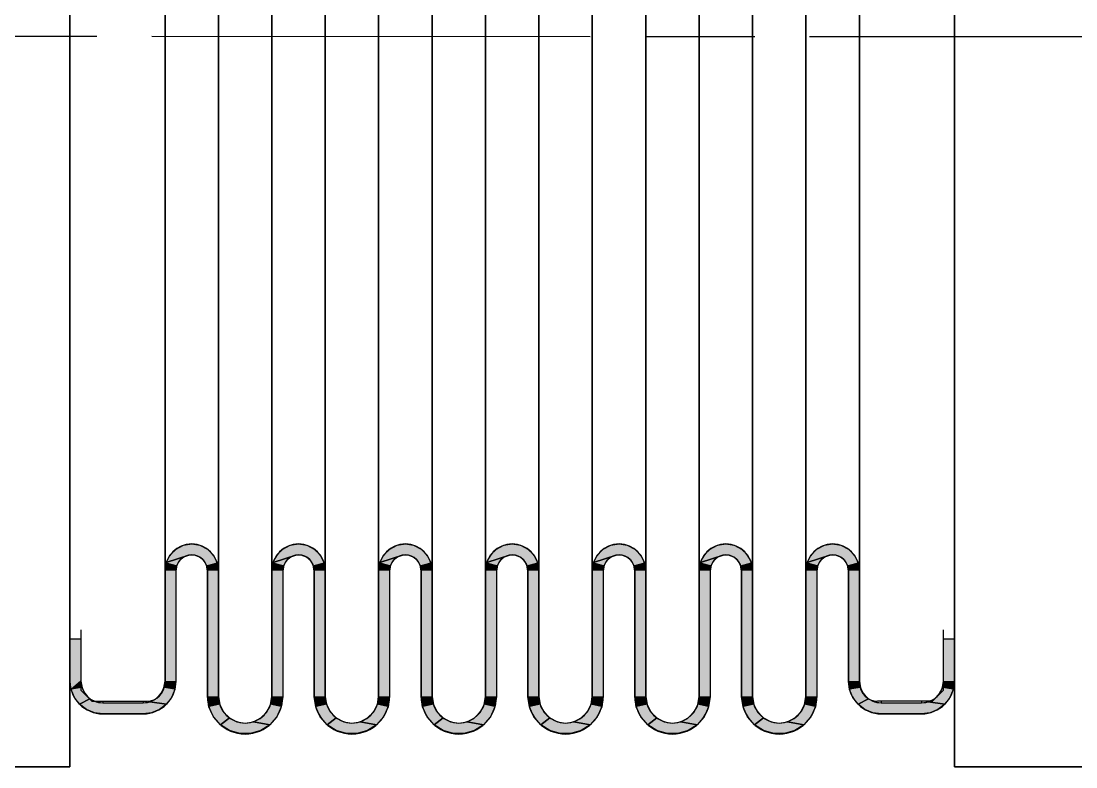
# Model space of a CAD drawing. Header units: millimetres. Extents: x -29 to 3384, y -388 to 1226.
# Drawn here: x 463.57 to 492.43, y 851.85 to 872.26 of the extents above; entities that cross this region are included whole.
import ezdxf

# ---------------------------------------------------------------- set-up
doc = ezdxf.new("R2010")
doc.units = ezdxf.units.MM
doc.linetypes.add('AM_ISO08W050', pattern=[18, 12, -1.5, 3, -1.5])
doc.layers.add('AM_7', color=4, linetype='AM_ISO08W050', lineweight=25)
doc.layers.add('Kontury', color=7, linetype='Continuous', lineweight=35)

# ---------------------------------------------------------------- blocks, each defined once
blk = doc.blocks.new('*U110')
at = {"color": 2, "linetype": 'Continuous', "extrusion": (0, 0, -1)}
for points in [[(-115.293, 180.711), (-115.745, 180.64), (-114.841, 180.64)], [(-114.11, 180.109), (-115.143, 180.098), (-113.903, 179.701)], [(-114.434, 180.432), (-116.475, 180.109), (-114.11, 180.109)], [(-116.475, 180.109), (-115.143, 180.098), (-114.11, 180.109)], [(-114.841, 180.64), (-116.152, 180.432), (-114.434, 180.432)], [(-116.152, 180.432), (-116.475, 180.109), (-114.434, 180.432)], [(-115.745, 180.64), (-116.152, 180.432), (-114.841, 180.64)], [(-116.475, 180.109), (-115.442, 180.098), (-115.143, 180.098)], [(-116.475, 180.109), (-116.683, 179.701), (-115.442, 180.098)], [(-115.442, 180.098), (-116.683, 179.701), (-115.724, 179.996)], [(-115.724, 179.996), (-116.683, 179.701), (-115.953, 179.804)], [(-115.953, 179.804), (-116.683, 179.701), (-116.102, 179.544)], [(-116.683, 179.701), (-116.754, 179.25), (-116.102, 179.544)], [(-116.102, 179.544), (-116.754, 179.25), (-116.154, 179.25)], [(-116.154, 179.25), (-116.754, 172.373), (-116.154, 172.373)], [(-116.754, 179.25), (-116.754, 172.373), (-116.154, 179.25)], [(-116.754, 172.373), (-116.238, 171.792), (-116.154, 172.373)]]:
    blk.add_solid(points, dxfattribs=at)
blk = doc.blocks.new('*U111')
at = {"color": 2, "linetype": 'Continuous', "extrusion": (0, 0, -1)}
for points in [[(-121.139, 180.711), (-121.591, 180.64), (-120.687, 180.64)], [(-119.957, 180.109), (-120.989, 180.098), (-119.749, 179.701)], [(-120.28, 180.432), (-122.321, 180.109), (-119.957, 180.109)], [(-122.321, 180.109), (-120.989, 180.098), (-119.957, 180.109)], [(-120.687, 180.64), (-121.998, 180.432), (-120.28, 180.432)], [(-121.998, 180.432), (-122.321, 180.109), (-120.28, 180.432)], [(-121.591, 180.64), (-121.998, 180.432), (-120.687, 180.64)], [(-122.321, 180.109), (-121.289, 180.098), (-120.989, 180.098)], [(-122.321, 180.109), (-122.529, 179.701), (-121.289, 180.098)], [(-121.289, 180.098), (-122.529, 179.701), (-121.57, 179.996)], [(-121.57, 179.996), (-122.529, 179.701), (-121.799, 179.804)], [(-121.799, 179.804), (-122.529, 179.701), (-121.949, 179.544)], [(-122.529, 179.701), (-122.601, 179.25), (-121.949, 179.544)], [(-121.949, 179.544), (-122.601, 179.25), (-122.001, 179.25)], [(-122.001, 179.25), (-122.601, 172.373), (-122.001, 172.373)], [(-122.601, 179.25), (-122.601, 172.373), (-122.001, 179.25)], [(-122.601, 172.373), (-122.084, 171.792), (-122.001, 172.373)]]:
    blk.add_solid(points, dxfattribs=at)
blk = doc.blocks.new('*U112')
at = {"color": 2, "linetype": 'Continuous', "extrusion": (0, 0, -1)}
for points in [[(-126.985, 180.711), (-127.437, 180.64), (-126.534, 180.64)], [(-125.803, 180.109), (-126.836, 180.098), (-125.595, 179.701)], [(-126.126, 180.432), (-128.168, 180.109), (-125.803, 180.109)], [(-128.168, 180.109), (-126.836, 180.098), (-125.803, 180.109)], [(-126.534, 180.64), (-127.844, 180.432), (-126.126, 180.432)], [(-127.844, 180.432), (-128.168, 180.109), (-126.126, 180.432)], [(-127.437, 180.64), (-127.844, 180.432), (-126.534, 180.64)], [(-128.168, 180.109), (-127.135, 180.098), (-126.836, 180.098)], [(-128.168, 180.109), (-128.375, 179.701), (-127.135, 180.098)], [(-127.135, 180.098), (-128.375, 179.701), (-127.416, 179.996)], [(-127.416, 179.996), (-128.375, 179.701), (-127.645, 179.804)], [(-127.645, 179.804), (-128.375, 179.701), (-127.795, 179.544)], [(-128.375, 179.701), (-128.447, 179.25), (-127.795, 179.544)], [(-127.795, 179.544), (-128.447, 179.25), (-127.847, 179.25)], [(-127.847, 179.25), (-128.447, 172.373), (-127.847, 172.373)], [(-128.447, 179.25), (-128.447, 172.373), (-127.847, 179.25)], [(-128.447, 172.373), (-127.93, 171.792), (-127.847, 172.373)]]:
    blk.add_solid(points, dxfattribs=at)
blk = doc.blocks.new('*U113')
at = {"color": 2, "linetype": 'Continuous', "extrusion": (0, 0, -1)}
for points in [[(-132.831, 180.711), (-133.283, 180.64), (-132.38, 180.64)], [(-131.649, 180.109), (-132.682, 180.098), (-131.441, 179.701)], [(-131.972, 180.432), (-134.014, 180.109), (-131.649, 180.109)], [(-134.014, 180.109), (-132.682, 180.098), (-131.649, 180.109)], [(-132.38, 180.64), (-133.69, 180.432), (-131.972, 180.432)], [(-133.69, 180.432), (-134.014, 180.109), (-131.972, 180.432)], [(-133.283, 180.64), (-133.69, 180.432), (-132.38, 180.64)], [(-134.014, 180.109), (-132.981, 180.098), (-132.682, 180.098)], [(-134.014, 180.109), (-134.221, 179.701), (-132.981, 180.098)], [(-132.981, 180.098), (-134.221, 179.701), (-133.262, 179.996)], [(-133.262, 179.996), (-134.221, 179.701), (-133.491, 179.804)], [(-133.491, 179.804), (-134.221, 179.701), (-133.641, 179.544)], [(-134.221, 179.701), (-134.293, 179.25), (-133.641, 179.544)], [(-133.641, 179.544), (-134.293, 179.25), (-133.693, 179.25)], [(-133.693, 179.25), (-134.293, 172.373), (-133.693, 172.373)], [(-134.293, 179.25), (-134.293, 172.373), (-133.693, 179.25)], [(-134.293, 172.373), (-133.776, 171.792), (-133.693, 172.373)]]:
    blk.add_solid(points, dxfattribs=at)
blk = doc.blocks.new('*U114')
at = {"color": 2, "linetype": 'Continuous', "extrusion": (0, 0, -1)}
for points in [[(-138.677, 180.711), (-139.129, 180.64), (-138.226, 180.64)], [(-137.495, 180.109), (-138.528, 180.098), (-137.287, 179.701)], [(-137.818, 180.432), (-139.86, 180.109), (-137.495, 180.109)], [(-139.86, 180.109), (-138.528, 180.098), (-137.495, 180.109)], [(-138.226, 180.64), (-139.537, 180.432), (-137.818, 180.432)], [(-139.537, 180.432), (-139.86, 180.109), (-137.818, 180.432)], [(-139.129, 180.64), (-139.537, 180.432), (-138.226, 180.64)], [(-139.86, 180.109), (-138.827, 180.098), (-138.528, 180.098)], [(-139.86, 180.109), (-140.067, 179.701), (-138.827, 180.098)], [(-138.827, 180.098), (-140.067, 179.701), (-139.108, 179.996)], [(-139.108, 179.996), (-140.067, 179.701), (-139.337, 179.804)], [(-139.337, 179.804), (-140.067, 179.701), (-139.487, 179.544)], [(-140.067, 179.701), (-140.139, 179.25), (-139.487, 179.544)], [(-139.487, 179.544), (-140.139, 179.25), (-139.539, 179.25)], [(-139.539, 179.25), (-140.139, 172.373), (-139.539, 172.373)], [(-140.139, 179.25), (-140.139, 172.373), (-139.539, 179.25)], [(-140.139, 172.373), (-139.623, 171.792), (-139.539, 172.373)]]:
    blk.add_solid(points, dxfattribs=at)
blk = doc.blocks.new('*U115')
at = {"color": 2, "linetype": 'Continuous', "extrusion": (0, 0, -1)}
for points in [[(-144.524, 180.711), (-144.975, 180.64), (-144.072, 180.64)], [(-143.341, 180.109), (-144.374, 180.098), (-143.134, 179.701)], [(-143.665, 180.432), (-145.706, 180.109), (-143.341, 180.109)], [(-145.706, 180.109), (-144.374, 180.098), (-143.341, 180.109)], [(-144.072, 180.64), (-145.383, 180.432), (-143.665, 180.432)], [(-145.383, 180.432), (-145.706, 180.109), (-143.665, 180.432)], [(-144.975, 180.64), (-145.383, 180.432), (-144.072, 180.64)], [(-145.706, 180.109), (-144.673, 180.098), (-144.374, 180.098)], [(-145.706, 180.109), (-145.914, 179.701), (-144.673, 180.098)], [(-144.673, 180.098), (-145.914, 179.701), (-144.954, 179.996)], [(-144.954, 179.996), (-145.914, 179.701), (-145.184, 179.804)], [(-145.184, 179.804), (-145.914, 179.701), (-145.333, 179.544)], [(-145.914, 179.701), (-145.985, 179.25), (-145.333, 179.544)], [(-145.333, 179.544), (-145.985, 179.25), (-145.385, 179.25)], [(-145.385, 179.25), (-145.985, 172.373), (-145.385, 172.373)], [(-145.985, 179.25), (-145.985, 172.373), (-145.385, 179.25)], [(-145.985, 172.373), (-145.469, 171.792), (-145.385, 172.373)]]:
    blk.add_solid(points, dxfattribs=at)
blk = doc.blocks.new('*U116')
at = {"color": 2, "linetype": 'Continuous', "extrusion": (0, 0, -1)}
for points in [[(-150.37, 180.711), (-150.821, 180.64), (-149.918, 180.64)], [(-149.187, 180.109), (-150.22, 180.098), (-148.98, 179.701)], [(-149.511, 180.432), (-151.552, 180.109), (-149.187, 180.109)], [(-151.552, 180.109), (-150.22, 180.098), (-149.187, 180.109)], [(-149.918, 180.64), (-151.229, 180.432), (-149.511, 180.432)], [(-151.229, 180.432), (-151.552, 180.109), (-149.511, 180.432)], [(-150.821, 180.64), (-151.229, 180.432), (-149.918, 180.64)], [(-151.552, 180.109), (-150.519, 180.098), (-150.22, 180.098)], [(-151.552, 180.109), (-151.76, 179.701), (-150.519, 180.098)], [(-150.519, 180.098), (-151.76, 179.701), (-150.801, 179.996)], [(-150.801, 179.996), (-151.76, 179.701), (-151.03, 179.804)], [(-151.03, 179.804), (-151.76, 179.701), (-151.179, 179.544)], [(-151.76, 179.701), (-151.831, 179.25), (-151.179, 179.544)], [(-151.179, 179.544), (-151.831, 179.25), (-151.231, 179.25)], [(-151.231, 179.25), (-151.831, 173.211), (-151.231, 173.211)], [(-151.831, 179.25), (-151.831, 173.211), (-151.231, 179.25)], [(-151.831, 173.211), (-151.293, 172.745), (-151.231, 173.211)]]:
    blk.add_solid(points, dxfattribs=at)
blk = doc.blocks.new('*U117')
at = {"color": 2, "linetype": 'Continuous', "extrusion": (0, 0, -1)}
for points in [[(-113.903, 179.701), (-114.483, 179.544), (-113.831, 179.25)], [(-114.483, 179.544), (-114.431, 179.25), (-113.831, 179.25)], [(-115.143, 180.098), (-114.862, 179.996), (-113.903, 179.701)], [(-114.862, 179.996), (-114.633, 179.804), (-113.903, 179.701)], [(-114.633, 179.804), (-114.483, 179.544), (-113.903, 179.701)], [(-113.831, 179.25), (-114.431, 173.211), (-113.831, 173.211)], [(-114.431, 179.25), (-114.431, 173.211), (-113.831, 179.25)], [(-113.831, 173.211), (-114.37, 172.745), (-113.773, 172.84)], [(-114.431, 173.211), (-114.37, 172.745), (-113.831, 173.211)], [(-113.773, 172.84), (-114.37, 172.745), (-113.602, 172.506)], [(-114.37, 172.745), (-114.19, 172.311), (-113.602, 172.506)], [(-113.337, 172.24), (-113.904, 171.939), (-113.002, 172.07)], [(-113.602, 172.506), (-114.19, 172.311), (-113.337, 172.24)], [(-114.19, 172.311), (-113.904, 171.939), (-113.337, 172.24)]]:
    blk.add_solid(points, dxfattribs=at)
blk = doc.blocks.new('*U118')
at = {"color": 2, "linetype": 'Continuous', "extrusion": (0, 0, -1)}
for points in [[(-119.749, 179.701), (-120.329, 179.544), (-119.677, 179.25)], [(-120.329, 179.544), (-120.277, 179.25), (-119.677, 179.25)], [(-120.989, 180.098), (-120.708, 179.996), (-119.749, 179.701)], [(-120.708, 179.996), (-120.479, 179.804), (-119.749, 179.701)], [(-120.479, 179.804), (-120.329, 179.544), (-119.749, 179.701)], [(-119.677, 179.25), (-120.277, 172.373), (-119.677, 172.373)], [(-120.277, 179.25), (-120.277, 172.373), (-119.677, 179.25)], [(-119.677, 172.373), (-120.194, 171.792), (-119.606, 171.921)], [(-120.277, 172.373), (-120.194, 171.792), (-119.677, 172.373)], [(-119.398, 171.514), (-119.95, 171.258), (-119.075, 171.19)], [(-119.606, 171.921), (-120.194, 171.792), (-119.398, 171.514)], [(-120.194, 171.792), (-119.95, 171.258), (-119.398, 171.514)], [(-119.075, 171.19), (-119.566, 170.815), (-118.668, 170.983)], [(-119.95, 171.258), (-119.566, 170.815), (-119.075, 171.19)]]:
    blk.add_solid(points, dxfattribs=at)
blk = doc.blocks.new('*U119')
at = {"color": 2, "linetype": 'Continuous', "extrusion": (0, 0, -1)}
for points in [[(-125.595, 179.701), (-126.176, 179.544), (-125.524, 179.25)], [(-126.176, 179.544), (-126.124, 179.25), (-125.524, 179.25)], [(-126.836, 180.098), (-126.554, 179.996), (-125.595, 179.701)], [(-126.554, 179.996), (-126.325, 179.804), (-125.595, 179.701)], [(-126.325, 179.804), (-126.176, 179.544), (-125.595, 179.701)], [(-125.524, 179.25), (-126.124, 172.373), (-125.524, 172.373)], [(-126.124, 179.25), (-126.124, 172.373), (-125.524, 179.25)], [(-125.524, 172.373), (-126.04, 171.792), (-125.452, 171.921)], [(-126.124, 172.373), (-126.04, 171.792), (-125.524, 172.373)], [(-125.245, 171.514), (-125.796, 171.258), (-124.921, 171.19)], [(-125.452, 171.921), (-126.04, 171.792), (-125.245, 171.514)], [(-126.04, 171.792), (-125.796, 171.258), (-125.245, 171.514)], [(-124.921, 171.19), (-125.412, 170.815), (-124.514, 170.983)], [(-125.796, 171.258), (-125.412, 170.815), (-124.921, 171.19)]]:
    blk.add_solid(points, dxfattribs=at)
blk = doc.blocks.new('*U120')
at = {"color": 2, "linetype": 'Continuous', "extrusion": (0, 0, -1)}
for points in [[(-131.441, 179.701), (-132.022, 179.544), (-131.37, 179.25)], [(-132.022, 179.544), (-131.97, 179.25), (-131.37, 179.25)], [(-132.682, 180.098), (-132.401, 179.996), (-131.441, 179.701)], [(-132.401, 179.996), (-132.171, 179.804), (-131.441, 179.701)], [(-132.171, 179.804), (-132.022, 179.544), (-131.441, 179.701)], [(-131.37, 179.25), (-131.97, 172.373), (-131.37, 172.373)], [(-131.97, 179.25), (-131.97, 172.373), (-131.37, 179.25)], [(-131.37, 172.373), (-131.886, 171.792), (-131.298, 171.921)], [(-131.97, 172.373), (-131.886, 171.792), (-131.37, 172.373)], [(-131.091, 171.514), (-131.643, 171.258), (-130.767, 171.19)], [(-131.298, 171.921), (-131.886, 171.792), (-131.091, 171.514)], [(-131.886, 171.792), (-131.643, 171.258), (-131.091, 171.514)], [(-130.767, 171.19), (-131.258, 170.815), (-130.36, 170.983)], [(-131.643, 171.258), (-131.258, 170.815), (-130.767, 171.19)]]:
    blk.add_solid(points, dxfattribs=at)
blk = doc.blocks.new('*U121')
at = {"color": 2, "linetype": 'Continuous', "extrusion": (0, 0, -1)}
for points in [[(-137.287, 179.701), (-137.868, 179.544), (-137.216, 179.25)], [(-137.868, 179.544), (-137.816, 179.25), (-137.216, 179.25)], [(-138.528, 180.098), (-138.247, 179.996), (-137.287, 179.701)], [(-138.247, 179.996), (-138.018, 179.804), (-137.287, 179.701)], [(-138.018, 179.804), (-137.868, 179.544), (-137.287, 179.701)], [(-137.216, 179.25), (-137.816, 172.373), (-137.216, 172.373)], [(-137.816, 179.25), (-137.816, 172.373), (-137.216, 179.25)], [(-137.216, 172.373), (-137.732, 171.792), (-137.144, 171.921)], [(-137.816, 172.373), (-137.732, 171.792), (-137.216, 172.373)], [(-136.937, 171.514), (-137.489, 171.258), (-136.613, 171.19)], [(-137.144, 171.921), (-137.732, 171.792), (-136.937, 171.514)], [(-137.732, 171.792), (-137.489, 171.258), (-136.937, 171.514)], [(-136.613, 171.19), (-137.104, 170.815), (-136.206, 170.983)], [(-137.489, 171.258), (-137.104, 170.815), (-136.613, 171.19)]]:
    blk.add_solid(points, dxfattribs=at)
blk = doc.blocks.new('*U122')
at = {"color": 2, "linetype": 'Continuous', "extrusion": (0, 0, -1)}
for points in [[(-143.134, 179.701), (-143.714, 179.544), (-143.062, 179.25)], [(-143.714, 179.544), (-143.662, 179.25), (-143.062, 179.25)], [(-144.374, 180.098), (-144.093, 179.996), (-143.134, 179.701)], [(-144.093, 179.996), (-143.864, 179.804), (-143.134, 179.701)], [(-143.864, 179.804), (-143.714, 179.544), (-143.134, 179.701)], [(-143.062, 179.25), (-143.662, 172.373), (-143.062, 172.373)], [(-143.662, 179.25), (-143.662, 172.373), (-143.062, 179.25)], [(-143.062, 172.373), (-143.579, 171.792), (-142.991, 171.921)], [(-143.662, 172.373), (-143.579, 171.792), (-143.062, 172.373)], [(-142.783, 171.514), (-143.335, 171.258), (-142.46, 171.19)], [(-142.991, 171.921), (-143.579, 171.792), (-142.783, 171.514)], [(-143.579, 171.792), (-143.335, 171.258), (-142.783, 171.514)], [(-142.46, 171.19), (-142.951, 170.815), (-142.052, 170.983)], [(-143.335, 171.258), (-142.951, 170.815), (-142.46, 171.19)]]:
    blk.add_solid(points, dxfattribs=at)
blk = doc.blocks.new('*U123')
at = {"color": 2, "linetype": 'Continuous', "extrusion": (0, 0, -1)}
for points in [[(-148.98, 179.701), (-149.56, 179.544), (-148.908, 179.25)], [(-149.56, 179.544), (-149.508, 179.25), (-148.908, 179.25)], [(-150.22, 180.098), (-149.939, 179.996), (-148.98, 179.701)], [(-149.939, 179.996), (-149.71, 179.804), (-148.98, 179.701)], [(-149.71, 179.804), (-149.56, 179.544), (-148.98, 179.701)], [(-148.908, 179.25), (-149.508, 172.373), (-148.908, 172.373)], [(-149.508, 179.25), (-149.508, 172.373), (-148.908, 179.25)], [(-148.908, 172.373), (-149.425, 171.792), (-148.837, 171.921)], [(-149.508, 172.373), (-149.425, 171.792), (-148.908, 172.373)], [(-148.629, 171.514), (-149.181, 171.258), (-148.306, 171.19)], [(-148.837, 171.921), (-149.425, 171.792), (-148.629, 171.514)], [(-149.425, 171.792), (-149.181, 171.258), (-148.629, 171.514)], [(-148.306, 171.19), (-148.797, 170.815), (-147.898, 170.983)], [(-149.181, 171.258), (-148.797, 170.815), (-148.306, 171.19)]]:
    blk.add_solid(points, dxfattribs=at)
blk = doc.blocks.new('*U124')
at = {"color": 2, "linetype": 'Continuous', "extrusion": (0, 0, -1)}
for points in [[(-108.631, 173.211), (-108.631, 175.511), (-108.693, 172.745)], [(-109.231, 175.511), (-108.693, 172.745), (-108.631, 175.511)], [(-108.693, 172.745), (-109.231, 175.511), (-109.231, 173.211)]]:
    blk.add_solid(points, dxfattribs=at)
blk = doc.blocks.new('*U125')
at = {"color": 2, "linetype": 'Continuous', "extrusion": (0, 0, -1)}
for points in [[(-157.031, 173.211), (-156.431, 175.511), (-157.031, 175.511)], [(-156.431, 175.511), (-157.031, 173.211), (-156.431, 173.211)], [(-156.431, 173.211), (-156.97, 172.745), (-156.373, 172.84)], [(-157.031, 173.211), (-156.97, 172.745), (-156.431, 173.211)], [(-156.373, 172.84), (-156.97, 172.745), (-156.202, 172.506)], [(-156.97, 172.745), (-156.79, 172.311), (-156.202, 172.506)], [(-155.937, 172.24), (-156.504, 171.939), (-155.602, 172.07)], [(-156.202, 172.506), (-156.79, 172.311), (-155.937, 172.24)], [(-156.79, 172.311), (-156.504, 171.939), (-155.937, 172.24)]]:
    blk.add_solid(points, dxfattribs=at)
blk = doc.blocks.new('*U126')
at = {"color": 2, "linetype": 'Continuous', "extrusion": (0, 0, -1)}
for points in [[(-109.231, 173.211), (-109.29, 172.84), (-108.693, 172.745)], [(-109.29, 172.84), (-109.461, 172.506), (-108.693, 172.745)], [(-108.693, 172.745), (-109.461, 172.506), (-108.872, 172.311)], [(-109.461, 172.506), (-109.726, 172.24), (-108.872, 172.311)], [(-108.872, 172.311), (-109.726, 172.24), (-109.159, 171.939)]]:
    blk.add_solid(points, dxfattribs=at)
blk = doc.blocks.new('*U127')
at = {"color": 2, "linetype": 'Continuous', "extrusion": (0, 0, -1)}
for points in [[(-151.831, 173.211), (-151.89, 172.84), (-151.293, 172.745)], [(-151.89, 172.84), (-152.061, 172.506), (-151.293, 172.745)], [(-151.293, 172.745), (-152.061, 172.506), (-151.472, 172.311)], [(-152.061, 172.506), (-152.326, 172.24), (-151.472, 172.311)], [(-151.472, 172.311), (-152.326, 172.24), (-151.759, 171.939)]]:
    blk.add_solid(points, dxfattribs=at)
blk = doc.blocks.new('*U128')
at = {"color": 2, "linetype": 'Continuous', "extrusion": (0, 0, -1)}
for points in [[(-109.726, 172.24), (-110.061, 172.07), (-109.159, 171.939)], [(-110.061, 172.07), (-110.431, 172.011), (-109.159, 171.939)], [(-113.002, 172.07), (-113.904, 171.939), (-112.631, 172.011)], [(-112.631, 172.011), (-113.904, 171.939), (-109.159, 171.939)], [(-109.159, 171.939), (-110.431, 172.011), (-112.631, 172.011)], [(-109.159, 171.939), (-113.531, 171.652), (-109.531, 171.652)], [(-113.904, 171.939), (-113.531, 171.652), (-109.159, 171.939)], [(-109.531, 171.652), (-113.097, 171.473), (-109.965, 171.473)], [(-113.531, 171.652), (-113.097, 171.473), (-109.531, 171.652)], [(-109.965, 171.473), (-112.631, 171.411), (-110.431, 171.411)], [(-113.097, 171.473), (-112.631, 171.411), (-109.965, 171.473)]]:
    blk.add_solid(points, dxfattribs=at)
blk = doc.blocks.new('*U129')
at = {"color": 2, "linetype": 'Continuous', "extrusion": (0, 0, -1)}
for points in [[(-152.326, 172.24), (-152.661, 172.07), (-151.759, 171.939)], [(-152.661, 172.07), (-153.031, 172.011), (-151.759, 171.939)], [(-155.602, 172.07), (-156.504, 171.939), (-155.231, 172.011)], [(-155.231, 172.011), (-156.504, 171.939), (-151.759, 171.939)], [(-151.759, 171.939), (-153.031, 172.011), (-155.231, 172.011)], [(-151.759, 171.939), (-156.131, 171.652), (-152.131, 171.652)], [(-156.504, 171.939), (-156.131, 171.652), (-151.759, 171.939)], [(-152.131, 171.652), (-155.697, 171.473), (-152.565, 171.473)], [(-156.131, 171.652), (-155.697, 171.473), (-152.131, 171.652)], [(-152.565, 171.473), (-155.231, 171.411), (-153.031, 171.411)], [(-155.697, 171.473), (-155.231, 171.411), (-152.565, 171.473)]]:
    blk.add_solid(points, dxfattribs=at)
blk = doc.blocks.new('*U130')
at = {"color": 2, "linetype": 'Continuous', "extrusion": (0, 0, -1)}
for points in [[(-116.754, 172.373), (-116.826, 171.921), (-116.238, 171.792)], [(-116.826, 171.921), (-117.034, 171.514), (-116.238, 171.792)], [(-116.238, 171.792), (-117.034, 171.514), (-116.482, 171.258)], [(-117.034, 171.514), (-117.357, 171.19), (-116.482, 171.258)], [(-116.482, 171.258), (-117.357, 171.19), (-116.866, 170.815)]]:
    blk.add_solid(points, dxfattribs=at)
blk = doc.blocks.new('*U131')
at = {"color": 2, "linetype": 'Continuous', "extrusion": (0, 0, -1)}
for points in [[(-122.601, 172.373), (-122.672, 171.921), (-122.084, 171.792)], [(-122.672, 171.921), (-122.88, 171.514), (-122.084, 171.792)], [(-122.084, 171.792), (-122.88, 171.514), (-122.328, 171.258)], [(-122.88, 171.514), (-123.203, 171.19), (-122.328, 171.258)], [(-122.328, 171.258), (-123.203, 171.19), (-122.712, 170.815)]]:
    blk.add_solid(points, dxfattribs=at)
blk = doc.blocks.new('*U132')
at = {"color": 2, "linetype": 'Continuous', "extrusion": (0, 0, -1)}
for points in [[(-128.447, 172.373), (-128.518, 171.921), (-127.93, 171.792)], [(-128.518, 171.921), (-128.726, 171.514), (-127.93, 171.792)], [(-127.93, 171.792), (-128.726, 171.514), (-128.174, 171.258)], [(-128.726, 171.514), (-129.049, 171.19), (-128.174, 171.258)], [(-128.174, 171.258), (-129.049, 171.19), (-128.558, 170.815)]]:
    blk.add_solid(points, dxfattribs=at)
blk = doc.blocks.new('*U133')
at = {"color": 2, "linetype": 'Continuous', "extrusion": (0, 0, -1)}
for points in [[(-134.293, 172.373), (-134.364, 171.921), (-133.776, 171.792)], [(-134.364, 171.921), (-134.572, 171.514), (-133.776, 171.792)], [(-133.776, 171.792), (-134.572, 171.514), (-134.02, 171.258)], [(-134.572, 171.514), (-134.895, 171.19), (-134.02, 171.258)], [(-134.02, 171.258), (-134.895, 171.19), (-134.404, 170.815)]]:
    blk.add_solid(points, dxfattribs=at)
blk = doc.blocks.new('*U134')
at = {"color": 2, "linetype": 'Continuous', "extrusion": (0, 0, -1)}
for points in [[(-140.139, 172.373), (-140.211, 171.921), (-139.623, 171.792)], [(-140.211, 171.921), (-140.418, 171.514), (-139.623, 171.792)], [(-139.623, 171.792), (-140.418, 171.514), (-139.866, 171.258)], [(-140.418, 171.514), (-140.741, 171.19), (-139.866, 171.258)], [(-139.866, 171.258), (-140.741, 171.19), (-140.251, 170.815)]]:
    blk.add_solid(points, dxfattribs=at)
blk = doc.blocks.new('*U135')
at = {"color": 2, "linetype": 'Continuous', "extrusion": (0, 0, -1)}
for points in [[(-145.985, 172.373), (-146.057, 171.921), (-145.469, 171.792)], [(-146.057, 171.921), (-146.264, 171.514), (-145.469, 171.792)], [(-145.469, 171.792), (-146.264, 171.514), (-145.712, 171.258)], [(-146.264, 171.514), (-146.588, 171.19), (-145.712, 171.258)], [(-145.712, 171.258), (-146.588, 171.19), (-146.097, 170.815)]]:
    blk.add_solid(points, dxfattribs=at)
blk = doc.blocks.new('*U136')
at = {"color": 2, "linetype": 'Continuous', "extrusion": (0, 0, -1)}
for points in [[(-117.357, 171.19), (-117.764, 170.983), (-116.866, 170.815)], [(-117.764, 170.983), (-118.216, 170.911), (-116.866, 170.815)], [(-118.216, 170.911), (-119.566, 170.815), (-116.866, 170.815)], [(-118.668, 170.983), (-119.566, 170.815), (-118.216, 170.911)], [(-116.866, 170.815), (-119.072, 170.498), (-117.36, 170.498)], [(-119.566, 170.815), (-119.072, 170.498), (-116.866, 170.815)], [(-117.36, 170.498), (-118.509, 170.332), (-117.923, 170.332)], [(-119.072, 170.498), (-118.509, 170.332), (-117.36, 170.498)]]:
    blk.add_solid(points, dxfattribs=at)
blk = doc.blocks.new('*U137')
at = {"color": 2, "linetype": 'Continuous', "extrusion": (0, 0, -1)}
for points in [[(-123.203, 171.19), (-123.61, 170.983), (-122.712, 170.815)], [(-123.61, 170.983), (-124.062, 170.911), (-122.712, 170.815)], [(-124.062, 170.911), (-125.412, 170.815), (-122.712, 170.815)], [(-124.514, 170.983), (-125.412, 170.815), (-124.062, 170.911)], [(-122.712, 170.815), (-124.918, 170.498), (-123.206, 170.498)], [(-125.412, 170.815), (-124.918, 170.498), (-122.712, 170.815)], [(-123.206, 170.498), (-124.355, 170.332), (-123.769, 170.332)], [(-124.918, 170.498), (-124.355, 170.332), (-123.206, 170.498)]]:
    blk.add_solid(points, dxfattribs=at)
blk = doc.blocks.new('*U138')
at = {"color": 2, "linetype": 'Continuous', "extrusion": (0, 0, -1)}
for points in [[(-129.049, 171.19), (-129.457, 170.983), (-128.558, 170.815)], [(-129.457, 170.983), (-129.908, 170.911), (-128.558, 170.815)], [(-129.908, 170.911), (-131.258, 170.815), (-128.558, 170.815)], [(-130.36, 170.983), (-131.258, 170.815), (-129.908, 170.911)], [(-128.558, 170.815), (-130.765, 170.498), (-129.052, 170.498)], [(-131.258, 170.815), (-130.765, 170.498), (-128.558, 170.815)], [(-129.052, 170.498), (-130.202, 170.332), (-129.615, 170.332)], [(-130.765, 170.498), (-130.202, 170.332), (-129.052, 170.498)]]:
    blk.add_solid(points, dxfattribs=at)
blk = doc.blocks.new('*U139')
at = {"color": 2, "linetype": 'Continuous', "extrusion": (0, 0, -1)}
for points in [[(-134.895, 171.19), (-135.303, 170.983), (-134.404, 170.815)], [(-135.303, 170.983), (-135.754, 170.911), (-134.404, 170.815)], [(-135.754, 170.911), (-137.104, 170.815), (-134.404, 170.815)], [(-136.206, 170.983), (-137.104, 170.815), (-135.754, 170.911)], [(-134.404, 170.815), (-136.611, 170.498), (-134.898, 170.498)], [(-137.104, 170.815), (-136.611, 170.498), (-134.404, 170.815)], [(-134.898, 170.498), (-136.048, 170.332), (-135.461, 170.332)], [(-136.611, 170.498), (-136.048, 170.332), (-134.898, 170.498)]]:
    blk.add_solid(points, dxfattribs=at)
blk = doc.blocks.new('*U140')
at = {"color": 2, "linetype": 'Continuous', "extrusion": (0, 0, -1)}
for points in [[(-140.741, 171.19), (-141.149, 170.983), (-140.251, 170.815)], [(-141.149, 170.983), (-141.601, 170.911), (-140.251, 170.815)], [(-141.601, 170.911), (-142.951, 170.815), (-140.251, 170.815)], [(-142.052, 170.983), (-142.951, 170.815), (-141.601, 170.911)], [(-140.251, 170.815), (-142.457, 170.498), (-140.744, 170.498)], [(-142.951, 170.815), (-142.457, 170.498), (-140.251, 170.815)], [(-140.744, 170.498), (-141.894, 170.332), (-141.307, 170.332)], [(-142.457, 170.498), (-141.894, 170.332), (-140.744, 170.498)]]:
    blk.add_solid(points, dxfattribs=at)
blk = doc.blocks.new('*U141')
at = {"color": 2, "linetype": 'Continuous', "extrusion": (0, 0, -1)}
for points in [[(-146.588, 171.19), (-146.995, 170.983), (-146.097, 170.815)], [(-146.995, 170.983), (-147.447, 170.911), (-146.097, 170.815)], [(-147.447, 170.911), (-148.797, 170.815), (-146.097, 170.815)], [(-147.898, 170.983), (-148.797, 170.815), (-147.447, 170.911)], [(-146.097, 170.815), (-148.303, 170.498), (-146.59, 170.498)], [(-148.797, 170.815), (-148.303, 170.498), (-146.097, 170.815)], [(-146.59, 170.498), (-147.74, 170.332), (-147.153, 170.332)], [(-148.303, 170.498), (-147.74, 170.332), (-146.59, 170.498)]]:
    blk.add_solid(points, dxfattribs=at)

msp = doc.modelspace()

# ---------------------------------------------------------------- linework, layer by layer
at = {"color": 2, "linetype": 'Continuous'}
for p, q in [((470.43211, 857.22141), (470.46787, 857.44723)), ((473.35519, 857.22141), (473.39095, 857.44723)), ((476.27826, 857.22141), (476.31403, 857.44723)), ((479.20134, 857.22141), (479.23711, 857.44723)), ((482.12442, 857.22141), (482.16018, 857.44723)), ((485.04749, 857.22141), (485.08326, 857.44723)), ((465.20903, 854.20218), (465.2384, 854.01677)), ((486.50903, 854.20218), (486.5384, 854.01677)), ((468.97057, 853.78295), (469.00634, 853.55713)), ((471.89365, 853.78295), (471.92941, 853.55713)), ((474.81672, 853.78295), (474.85249, 853.55713)), ((477.7398, 853.78295), (477.77557, 853.55713)), ((480.66288, 853.78295), (480.69864, 853.55713)), ((483.58595, 853.78295), (483.62172, 853.55713)), ((466.90903, 853.60218), (467.09444, 853.63155)), ((488.20903, 853.60218), (488.39444, 853.63155)), ((469.70134, 853.05218), (469.92716, 853.08795)), ((472.62442, 853.05218), (472.85024, 853.08795)), ((475.54749, 853.05218), (475.77331, 853.08795)), ((478.47057, 853.05218), (478.69639, 853.08795)), ((481.39365, 853.05218), (481.61947, 853.08795)), ((484.31672, 853.05218), (484.54254, 853.08795))]:
    msp.add_line(p, q, dxfattribs=at)
at = {"color": 7, "linetype": 'Continuous'}
for p, q in [((467.80903, 857.22141), (467.80903, 854.20218)), ((468.67057, 857.22141), (468.67057, 853.78295)), ((470.73211, 857.22141), (470.73211, 853.78295)), ((471.59365, 857.22141), (471.59365, 853.78295)), ((473.65519, 857.22141), (473.65519, 853.78295)), ((474.51672, 857.22141), (474.51672, 853.78295)), ((476.57826, 857.22141), (476.57826, 853.78295)), ((477.4398, 857.22141), (477.4398, 853.78295)), ((479.50134, 857.22141), (479.50134, 853.78295)), ((480.36288, 857.22141), (480.36288, 853.78295)), ((482.42442, 857.22141), (482.42442, 853.78295)), ((483.28595, 857.22141), (483.28595, 853.78295)), ((485.34749, 857.22141), (485.34749, 853.78295)), ((486.20903, 857.22141), (486.20903, 854.20218)), ((464.90903, 855.60218), (464.90903, 854.20218)), ((465.20903, 855.60218), (465.20903, 853.95218)), ((488.80903, 853.95218), (488.80903, 855.60218)), ((489.10903, 855.60218), (489.10903, 854.20218)), ((464.90903, 855.35218), (465.20903, 855.35218)), ((488.80903, 855.35218), (489.10903, 855.35218)), ((465.20903, 853.95218), (465.50903, 853.65218)), ((488.80903, 853.95218), (488.50903, 853.65218)), ((465.50903, 853.65218), (467.00903, 853.65218)), ((465.80903, 853.65218), (465.80903, 853.60218)), ((465.80903, 853.60218), (466.90903, 853.60218)), ((466.90903, 853.65218), (466.90903, 853.60218)), ((488.50903, 853.65218), (487.00903, 853.65218)), ((487.10903, 853.65218), (487.10903, 853.60218)), ((487.10903, 853.60218), (488.20903, 853.60218)), ((488.20903, 853.65218), (488.20903, 853.60218)), ((465.80903, 853.30218), (466.90903, 853.30218)), ((487.10903, 853.30218), (488.20903, 853.30218))]:
    msp.add_line(p, q, dxfattribs=at)
at = {"color": 2, "linetype": 'Continuous'}
for points in [[(468.2398, 857.95218), (468.46562, 857.91641), (468.66934, 857.81262), (468.83101, 857.65095), (468.9348, 857.44723), (468.97057, 857.22141), (468.97057, 853.78295), (468.71232, 853.49255), (468.67057, 853.78295), (468.67057, 857.22141), (468.64459, 857.36874), (468.56979, 857.4983), (468.45519, 857.59447), (468.3146, 857.64564), (468.165, 857.64564), (467.5448, 857.44723), (467.6486, 857.65095), (467.81027, 857.81262), (468.01398, 857.91641), (468.2398, 857.95218)], [(468.67057, 857.22141), (468.64459, 857.36874), (468.56979, 857.4983), (468.45519, 857.59447), (468.3146, 857.64564), (468.165, 857.64564), (467.5448, 857.44723), (467.6486, 857.65095), (467.81027, 857.81262), (468.01398, 857.91641), (468.2398, 857.95218)], [(468.2398, 857.95218), (468.46562, 857.91641), (468.66934, 857.81262), (468.83101, 857.65095), (468.9348, 857.44723), (468.97057, 857.22141)], [(471.16288, 857.95218), (471.3887, 857.91641), (471.59241, 857.81262), (471.75408, 857.65095), (471.85788, 857.44723), (471.89365, 857.22141), (471.89365, 853.78295), (471.6354, 853.49255), (471.59365, 853.78295), (471.59365, 857.22141), (471.56767, 857.36874), (471.49287, 857.4983), (471.37826, 857.59447), (471.23768, 857.64564), (471.08808, 857.64564), (470.46787, 857.44723), (470.57167, 857.65095), (470.73334, 857.81262), (470.93706, 857.91641), (471.16288, 857.95218)], [(471.59365, 857.22141), (471.56767, 857.36874), (471.49287, 857.4983), (471.37826, 857.59447), (471.23768, 857.64564), (471.08808, 857.64564), (470.46787, 857.44723), (470.57167, 857.65095), (470.73334, 857.81262), (470.93706, 857.91641), (471.16288, 857.95218)], [(471.16288, 857.95218), (471.3887, 857.91641), (471.59241, 857.81262), (471.75408, 857.65095), (471.85788, 857.44723), (471.89365, 857.22141)], [(474.08595, 857.95218), (474.31177, 857.91641), (474.51549, 857.81262), (474.67716, 857.65095), (474.78096, 857.44723), (474.81672, 857.22141), (474.81672, 853.78295), (474.55848, 853.49255), (474.51672, 853.78295), (474.51672, 857.22141), (474.49075, 857.36874), (474.41594, 857.4983), (474.30134, 857.59447), (474.16076, 857.64564), (474.01115, 857.64564), (473.39095, 857.44723), (473.49475, 857.65095), (473.65642, 857.81262), (473.86013, 857.91641), (474.08595, 857.95218)], [(474.51672, 857.22141), (474.49075, 857.36874), (474.41594, 857.4983), (474.30134, 857.59447), (474.16076, 857.64564), (474.01115, 857.64564), (473.39095, 857.44723), (473.49475, 857.65095), (473.65642, 857.81262), (473.86013, 857.91641), (474.08595, 857.95218)], [(474.08595, 857.95218), (474.31177, 857.91641), (474.51549, 857.81262), (474.67716, 857.65095), (474.78096, 857.44723), (474.81672, 857.22141)], [(477.00903, 857.95218), (477.23485, 857.91641), (477.43857, 857.81262), (477.60024, 857.65095), (477.70403, 857.44723), (477.7398, 857.22141), (477.7398, 853.78295), (477.48155, 853.49255), (477.4398, 853.78295), (477.4398, 857.22141), (477.41382, 857.36874), (477.33902, 857.4983), (477.22442, 857.59447), (477.08383, 857.64564), (476.93423, 857.64564), (476.31403, 857.44723), (476.41783, 857.65095), (476.5795, 857.81262), (476.78321, 857.91641), (477.00903, 857.95218)], [(477.4398, 857.22141), (477.41382, 857.36874), (477.33902, 857.4983), (477.22442, 857.59447), (477.08383, 857.64564), (476.93423, 857.64564), (476.31403, 857.44723), (476.41783, 857.65095), (476.5795, 857.81262), (476.78321, 857.91641), (477.00903, 857.95218)], [(477.00903, 857.95218), (477.23485, 857.91641), (477.43857, 857.81262), (477.60024, 857.65095), (477.70403, 857.44723), (477.7398, 857.22141)], [(479.93211, 857.95218), (480.15793, 857.91641), (480.36164, 857.81262), (480.52331, 857.65095), (480.62711, 857.44723), (480.66288, 857.22141), (480.66288, 853.78295), (480.40463, 853.49255), (480.36288, 853.78295), (480.36288, 857.22141), (480.3369, 857.36874), (480.2621, 857.4983), (480.14749, 857.59447), (480.00691, 857.64564), (479.85731, 857.64564), (479.23711, 857.44723), (479.3409, 857.65095), (479.50257, 857.81262), (479.70629, 857.91641), (479.93211, 857.95218)], [(480.36288, 857.22141), (480.3369, 857.36874), (480.2621, 857.4983), (480.14749, 857.59447), (480.00691, 857.64564), (479.85731, 857.64564), (479.23711, 857.44723), (479.3409, 857.65095), (479.50257, 857.81262), (479.70629, 857.91641), (479.93211, 857.95218)], [(479.93211, 857.95218), (480.15793, 857.91641), (480.36164, 857.81262), (480.52331, 857.65095), (480.62711, 857.44723), (480.66288, 857.22141)], [(482.85519, 857.95218), (483.08101, 857.91641), (483.28472, 857.81262), (483.44639, 857.65095), (483.55019, 857.44723), (483.58595, 857.22141), (483.58595, 853.78295), (483.32771, 853.49255), (483.28595, 853.78295), (483.28595, 857.22141), (483.25998, 857.36874), (483.18517, 857.4983), (483.07057, 857.59447), (482.92999, 857.64564), (482.78038, 857.64564), (482.16018, 857.44723), (482.26398, 857.65095), (482.42565, 857.81262), (482.62937, 857.91641), (482.85519, 857.95218)], [(483.28595, 857.22141), (483.25998, 857.36874), (483.18517, 857.4983), (483.07057, 857.59447), (482.92999, 857.64564), (482.78038, 857.64564), (482.16018, 857.44723), (482.26398, 857.65095), (482.42565, 857.81262), (482.62937, 857.91641), (482.85519, 857.95218)], [(482.85519, 857.95218), (483.08101, 857.91641), (483.28472, 857.81262), (483.44639, 857.65095), (483.55019, 857.44723), (483.58595, 857.22141)], [(485.77826, 857.95218), (486.00408, 857.91641), (486.2078, 857.81262), (486.36947, 857.65095), (486.47327, 857.44723), (486.50903, 857.22141), (486.50903, 854.20218), (486.2397, 853.96924), (486.20903, 854.20218), (486.20903, 857.22141), (486.18305, 857.36874), (486.10825, 857.4983), (485.99365, 857.59447), (485.85306, 857.64564), (485.70346, 857.64564), (485.08326, 857.44723), (485.18706, 857.65095), (485.34873, 857.81262), (485.55244, 857.91641), (485.77826, 857.95218)], [(486.20903, 857.22141), (486.18305, 857.36874), (486.10825, 857.4983), (485.99365, 857.59447), (485.85306, 857.64564), (485.70346, 857.64564), (485.08326, 857.44723), (485.18706, 857.65095), (485.34873, 857.81262), (485.55244, 857.91641), (485.77826, 857.95218)], [(485.77826, 857.95218), (486.00408, 857.91641), (486.2078, 857.81262), (486.36947, 857.65095), (486.47327, 857.44723), (486.50903, 857.22141)], [(467.90981, 857.4983), (467.83501, 857.36874), (467.80903, 857.22141), (467.80903, 854.20218), (467.77836, 853.96924), (467.68845, 853.75218), (467.54543, 853.56578), (467.09444, 853.63155), (467.2617, 853.71677), (467.39444, 853.84951), (467.47967, 854.01677), (467.50903, 854.20218), (467.50903, 857.22141), (467.5448, 857.44723), (468.165, 857.64564), (468.02442, 857.59447), (467.90981, 857.4983)], [(468.165, 857.64564), (468.02442, 857.59447), (467.90981, 857.4983)], [(470.83289, 857.4983), (470.75809, 857.36874), (470.73211, 857.22141), (470.73211, 853.78295), (470.69035, 853.49255), (470.56848, 853.22567), (470.37635, 853.00395), (469.92716, 853.08795), (470.13087, 853.19174), (470.29254, 853.35341), (470.39634, 853.55713), (470.43211, 853.78295), (470.43211, 857.22141), (470.46787, 857.44723), (471.08808, 857.64564), (470.94749, 857.59447), (470.83289, 857.4983)], [(471.08808, 857.64564), (470.94749, 857.59447), (470.83289, 857.4983)], [(473.75597, 857.4983), (473.68116, 857.36874), (473.65519, 857.22141), (473.65519, 853.78295), (473.61343, 853.49255), (473.49155, 853.22567), (473.29943, 853.00395), (472.85024, 853.08795), (473.05395, 853.19174), (473.21562, 853.35341), (473.31942, 853.55713), (473.35519, 853.78295), (473.35519, 857.22141), (473.39095, 857.44723), (474.01115, 857.64564), (473.87057, 857.59447), (473.75597, 857.4983)], [(474.01115, 857.64564), (473.87057, 857.59447), (473.75597, 857.4983)], [(476.67904, 857.4983), (476.60424, 857.36874), (476.57826, 857.22141), (476.57826, 853.78295), (476.53651, 853.49255), (476.41463, 853.22567), (476.2225, 853.00395), (475.77331, 853.08795), (475.97703, 853.19174), (476.1387, 853.35341), (476.2425, 853.55713), (476.27826, 853.78295), (476.27826, 857.22141), (476.31403, 857.44723), (476.93423, 857.64564), (476.79365, 857.59447), (476.67904, 857.4983)], [(476.93423, 857.64564), (476.79365, 857.59447), (476.67904, 857.4983)], [(479.60212, 857.4983), (479.52732, 857.36874), (479.50134, 857.22141), (479.50134, 853.78295), (479.45959, 853.49255), (479.33771, 853.22567), (479.14558, 853.00395), (478.69639, 853.08795), (478.90011, 853.19174), (479.06177, 853.35341), (479.16557, 853.55713), (479.20134, 853.78295), (479.20134, 857.22141), (479.23711, 857.44723), (479.85731, 857.64564), (479.71672, 857.59447), (479.60212, 857.4983)], [(479.85731, 857.64564), (479.71672, 857.59447), (479.60212, 857.4983)], [(482.5252, 857.4983), (482.45039, 857.36874), (482.42442, 857.22141), (482.42442, 853.78295), (482.38266, 853.49255), (482.26079, 853.22567), (482.06866, 853.00395), (481.61947, 853.08795), (481.82318, 853.19174), (481.98485, 853.35341), (482.08865, 853.55713), (482.12442, 853.78295), (482.12442, 857.22141), (482.16018, 857.44723), (482.78038, 857.64564), (482.6398, 857.59447), (482.5252, 857.4983)], [(482.78038, 857.64564), (482.6398, 857.59447), (482.5252, 857.4983)], [(485.44827, 857.4983), (485.37347, 857.36874), (485.34749, 857.22141), (485.34749, 853.78295), (485.30574, 853.49255), (485.18386, 853.22567), (484.99173, 853.00395), (484.54254, 853.08795), (484.74626, 853.19174), (484.90793, 853.35341), (485.01173, 853.55713), (485.04749, 853.78295), (485.04749, 857.22141), (485.08326, 857.44723), (485.70346, 857.64564), (485.56288, 857.59447), (485.44827, 857.4983)], [(485.70346, 857.64564), (485.56288, 857.59447), (485.44827, 857.4983)], [(467.90981, 857.4983), (467.83501, 857.36874), (467.80903, 857.22141)], [(470.83289, 857.4983), (470.75809, 857.36874), (470.73211, 857.22141)], [(473.75597, 857.4983), (473.68116, 857.36874), (473.65519, 857.22141)], [(476.67904, 857.4983), (476.60424, 857.36874), (476.57826, 857.22141)], [(479.60212, 857.4983), (479.52732, 857.36874), (479.50134, 857.22141)], [(482.5252, 857.4983), (482.45039, 857.36874), (482.42442, 857.22141)], [(485.44827, 857.4983), (485.37347, 857.36874), (485.34749, 857.22141)], [(464.90903, 854.20218), (464.90903, 855.35218), (465.20903, 855.35218), (465.20903, 854.20218), (464.9397, 853.96924), (464.90903, 854.20218)], [(488.80903, 854.20218), (488.80903, 855.35218), (489.10903, 855.35218), (489.10903, 854.20218), (489.07836, 853.96924), (488.98845, 853.75218), (488.84543, 853.56578), (488.39444, 853.63155), (488.5617, 853.71677), (488.69444, 853.84951), (488.77967, 854.01677), (488.80903, 854.20218)], [(465.20903, 854.20218), (464.9397, 853.96924), (464.90903, 854.20218)], [(465.2384, 854.01677), (465.32362, 853.84951), (465.45636, 853.71677), (465.17264, 853.56578), (465.02961, 853.75218), (464.9397, 853.96924), (465.20903, 854.20218), (465.2384, 854.01677)], [(467.80903, 854.20218), (467.77836, 853.96924), (467.68845, 853.75218), (467.54543, 853.56578), (467.09444, 853.63155), (467.2617, 853.71677), (467.39444, 853.84951), (467.47967, 854.01677), (467.50903, 854.20218)], [(486.50903, 854.20218), (486.2397, 853.96924), (486.20903, 854.20218)], [(486.5384, 854.01677), (486.62362, 853.84951), (486.75636, 853.71677), (486.47264, 853.56578), (486.32961, 853.75218), (486.2397, 853.96924), (486.50903, 854.20218), (486.5384, 854.01677)], [(489.10903, 854.20218), (489.07836, 853.96924), (488.98845, 853.75218), (488.84543, 853.56578), (488.39444, 853.63155), (488.5617, 853.71677), (488.69444, 853.84951), (488.77967, 854.01677), (488.80903, 854.20218)], [(465.2384, 854.01677), (465.32362, 853.84951), (465.45636, 853.71677), (465.17264, 853.56578), (465.02961, 853.75218), (464.9397, 853.96924)], [(468.97057, 853.78295), (468.71232, 853.49255), (468.67057, 853.78295)], [(469.00634, 853.55713), (469.11013, 853.35341), (469.2718, 853.19174), (469.02633, 853.00395), (468.8342, 853.22567), (468.71232, 853.49255), (468.97057, 853.78295), (469.00634, 853.55713)], [(470.73211, 853.78295), (470.69035, 853.49255), (470.56848, 853.22567), (470.37635, 853.00395), (469.92716, 853.08795), (470.13087, 853.19174), (470.29254, 853.35341), (470.39634, 853.55713), (470.43211, 853.78295)], [(471.89365, 853.78295), (471.6354, 853.49255), (471.59365, 853.78295)], [(471.92941, 853.55713), (472.03321, 853.35341), (472.19488, 853.19174), (471.94941, 853.00395), (471.75728, 853.22567), (471.6354, 853.49255), (471.89365, 853.78295), (471.92941, 853.55713)], [(473.65519, 853.78295), (473.61343, 853.49255), (473.49155, 853.22567), (473.29943, 853.00395), (472.85024, 853.08795), (473.05395, 853.19174), (473.21562, 853.35341), (473.31942, 853.55713), (473.35519, 853.78295)], [(474.81672, 853.78295), (474.55848, 853.49255), (474.51672, 853.78295)], [(474.85249, 853.55713), (474.95629, 853.35341), (475.11796, 853.19174), (474.87248, 853.00395), (474.68035, 853.22567), (474.55848, 853.49255), (474.81672, 853.78295), (474.85249, 853.55713)], [(476.57826, 853.78295), (476.53651, 853.49255), (476.41463, 853.22567), (476.2225, 853.00395), (475.77331, 853.08795), (475.97703, 853.19174), (476.1387, 853.35341), (476.2425, 853.55713), (476.27826, 853.78295)], [(477.7398, 853.78295), (477.48155, 853.49255), (477.4398, 853.78295)], [(477.77557, 853.55713), (477.87937, 853.35341), (478.04103, 853.19174), (477.79556, 853.00395), (477.60343, 853.22567), (477.48155, 853.49255), (477.7398, 853.78295), (477.77557, 853.55713)], [(479.50134, 853.78295), (479.45959, 853.49255), (479.33771, 853.22567), (479.14558, 853.00395), (478.69639, 853.08795), (478.90011, 853.19174), (479.06177, 853.35341), (479.16557, 853.55713), (479.20134, 853.78295)], [(480.66288, 853.78295), (480.40463, 853.49255), (480.36288, 853.78295)], [(480.69864, 853.55713), (480.80244, 853.35341), (480.96411, 853.19174), (480.71864, 853.00395), (480.52651, 853.22567), (480.40463, 853.49255), (480.66288, 853.78295), (480.69864, 853.55713)], [(482.42442, 853.78295), (482.38266, 853.49255), (482.26079, 853.22567), (482.06866, 853.00395), (481.61947, 853.08795), (481.82318, 853.19174), (481.98485, 853.35341), (482.08865, 853.55713), (482.12442, 853.78295)], [(483.58595, 853.78295), (483.32771, 853.49255), (483.28595, 853.78295)], [(483.62172, 853.55713), (483.72552, 853.35341), (483.88719, 853.19174), (483.64171, 853.00395), (483.44959, 853.22567), (483.32771, 853.49255), (483.58595, 853.78295), (483.62172, 853.55713)], [(485.34749, 853.78295), (485.30574, 853.49255), (485.18386, 853.22567), (484.99173, 853.00395), (484.54254, 853.08795), (484.74626, 853.19174), (484.90793, 853.35341), (485.01173, 853.55713), (485.04749, 853.78295)], [(486.5384, 854.01677), (486.62362, 853.84951), (486.75636, 853.71677), (486.47264, 853.56578), (486.32961, 853.75218), (486.2397, 853.96924)], [(466.90903, 853.60218), (467.09444, 853.63155), (467.54543, 853.56578), (467.35903, 853.42276), (467.14197, 853.33285), (466.90903, 853.30218), (465.80903, 853.30218), (465.57609, 853.33285), (465.35903, 853.42276), (465.17264, 853.56578), (465.45636, 853.71677), (465.62362, 853.63155), (465.80903, 853.60218), (466.90903, 853.60218)], [(465.80903, 853.30218), (465.57609, 853.33285), (465.35903, 853.42276), (465.17264, 853.56578)], [(465.45636, 853.71677), (465.62362, 853.63155), (465.80903, 853.60218)], [(467.54543, 853.56578), (467.35903, 853.42276), (467.14197, 853.33285), (466.90903, 853.30218)], [(469.00634, 853.55713), (469.11013, 853.35341), (469.2718, 853.19174), (469.02633, 853.00395), (468.8342, 853.22567), (468.71232, 853.49255)], [(471.92941, 853.55713), (472.03321, 853.35341), (472.19488, 853.19174), (471.94941, 853.00395), (471.75728, 853.22567), (471.6354, 853.49255)], [(474.85249, 853.55713), (474.95629, 853.35341), (475.11796, 853.19174), (474.87248, 853.00395), (474.68035, 853.22567), (474.55848, 853.49255)], [(477.77557, 853.55713), (477.87937, 853.35341), (478.04103, 853.19174), (477.79556, 853.00395), (477.60343, 853.22567), (477.48155, 853.49255)], [(480.69864, 853.55713), (480.80244, 853.35341), (480.96411, 853.19174), (480.71864, 853.00395), (480.52651, 853.22567), (480.40463, 853.49255)], [(483.62172, 853.55713), (483.72552, 853.35341), (483.88719, 853.19174), (483.64171, 853.00395), (483.44959, 853.22567), (483.32771, 853.49255)], [(488.20903, 853.60218), (488.39444, 853.63155), (488.84543, 853.56578), (488.65903, 853.42276), (488.44197, 853.33285), (488.20903, 853.30218), (487.10903, 853.30218), (486.87609, 853.33285), (486.65903, 853.42276), (486.47264, 853.56578), (486.75636, 853.71677), (486.92362, 853.63155), (487.10903, 853.60218), (488.20903, 853.60218)], [(487.10903, 853.30218), (486.87609, 853.33285), (486.65903, 853.42276), (486.47264, 853.56578)], [(486.75636, 853.71677), (486.92362, 853.63155), (487.10903, 853.60218)], [(488.84543, 853.56578), (488.65903, 853.42276), (488.44197, 853.33285), (488.20903, 853.30218)], [(469.70134, 853.05218), (469.92716, 853.08795), (470.37635, 853.00395), (470.12954, 852.84533), (469.84803, 852.76267), (469.55465, 852.76267), (469.27314, 852.84533), (469.02633, 853.00395), (469.2718, 853.19174), (469.47552, 853.08795), (469.70134, 853.05218)], [(469.2718, 853.19174), (469.47552, 853.08795), (469.70134, 853.05218)], [(472.62442, 853.05218), (472.85024, 853.08795), (473.29943, 853.00395), (473.05261, 852.84533), (472.77111, 852.76267), (472.47772, 852.76267), (472.19622, 852.84533), (471.94941, 853.00395), (472.19488, 853.19174), (472.3986, 853.08795), (472.62442, 853.05218)], [(472.19488, 853.19174), (472.3986, 853.08795), (472.62442, 853.05218)], [(475.54749, 853.05218), (475.77331, 853.08795), (476.2225, 853.00395), (475.97569, 852.84533), (475.69419, 852.76267), (475.4008, 852.76267), (475.1193, 852.84533), (474.87248, 853.00395), (475.11796, 853.19174), (475.32167, 853.08795), (475.54749, 853.05218)], [(475.11796, 853.19174), (475.32167, 853.08795), (475.54749, 853.05218)], [(478.47057, 853.05218), (478.69639, 853.08795), (479.14558, 853.00395), (478.89877, 852.84533), (478.61726, 852.76267), (478.32388, 852.76267), (478.04237, 852.84533), (477.79556, 853.00395), (478.04103, 853.19174), (478.24475, 853.08795), (478.47057, 853.05218)], [(478.04103, 853.19174), (478.24475, 853.08795), (478.47057, 853.05218)], [(481.39365, 853.05218), (481.61947, 853.08795), (482.06866, 853.00395), (481.82184, 852.84533), (481.54034, 852.76267), (481.24695, 852.76267), (480.96545, 852.84533), (480.71864, 853.00395), (480.96411, 853.19174), (481.16783, 853.08795), (481.39365, 853.05218)], [(480.96411, 853.19174), (481.16783, 853.08795), (481.39365, 853.05218)], [(484.31672, 853.05218), (484.54254, 853.08795), (484.99173, 853.00395), (484.74492, 852.84533), (484.46342, 852.76267), (484.17003, 852.76267), (483.88853, 852.84533), (483.64171, 853.00395), (483.88719, 853.19174), (484.0909, 853.08795), (484.31672, 853.05218)], [(483.88719, 853.19174), (484.0909, 853.08795), (484.31672, 853.05218)], [(470.37635, 853.00395), (470.12954, 852.84533), (469.84803, 852.76267), (469.55465, 852.76267), (469.27314, 852.84533), (469.02633, 853.00395)], [(473.29943, 853.00395), (473.05261, 852.84533), (472.77111, 852.76267), (472.47772, 852.76267), (472.19622, 852.84533), (471.94941, 853.00395)], [(476.2225, 853.00395), (475.97569, 852.84533), (475.69419, 852.76267), (475.4008, 852.76267), (475.1193, 852.84533), (474.87248, 853.00395)], [(479.14558, 853.00395), (478.89877, 852.84533), (478.61726, 852.76267), (478.32388, 852.76267), (478.04237, 852.84533), (477.79556, 853.00395)], [(482.06866, 853.00395), (481.82184, 852.84533), (481.54034, 852.76267), (481.24695, 852.76267), (480.96545, 852.84533), (480.71864, 853.00395)], [(484.99173, 853.00395), (484.74492, 852.84533), (484.46342, 852.76267), (484.17003, 852.76267), (483.88853, 852.84533), (483.64171, 853.00395)]]:
    msp.add_lwpolyline(points, dxfattribs=at)
at = {"color": 7, "linetype": 'Continuous'}
for centre, radius, start, end in [((468.2398, 857.22141), 0.73077, 0, 180), ((471.16288, 857.22141), 0.73077, 0, 180), ((474.08595, 857.22141), 0.73077, 0, 180), ((477.00903, 857.22141), 0.73077, 0, 180), ((479.93211, 857.22141), 0.73077, 0, 180), ((482.85519, 857.22141), 0.73077, 0, 180), ((485.77826, 857.22141), 0.73077, 0, 180), ((468.2398, 857.22141), 0.43077, 0, 180), ((471.16288, 857.22141), 0.43077, 0, 180), ((474.08595, 857.22141), 0.43077, 0, 180), ((477.00903, 857.22141), 0.43077, 0, 180), ((479.93211, 857.22141), 0.43077, 0, 180), ((482.85519, 857.22141), 0.43077, 0, 180), ((485.77826, 857.22141), 0.43077, 0, 180), ((465.80903, 854.20218), 0.9, 180, 270), ((465.80903, 854.20218), 0.6, 180, 270), ((466.90903, 854.20218), 0.6, 270, 0), ((466.90903, 854.20218), 0.9, 270, 0), ((467.00903, 854.15218), 0.5, 270, 360), ((487.10903, 854.20218), 0.9, 180, 270), ((487.10903, 854.20218), 0.6, 180, 270), ((487.00903, 854.15218), 0.5, 180, 270), ((488.20903, 854.20218), 0.6, 270, 0), ((488.20903, 854.20218), 0.9, 270, 0), ((469.70134, 853.78295), 1.03077, 180, 0), ((469.70134, 853.78295), 0.73077, 180, 0), ((472.62442, 853.78295), 1.03077, 180, 0), ((472.62442, 853.78295), 0.73077, 180, 0), ((475.54749, 853.78295), 1.03077, 180, 0), ((475.54749, 853.78295), 0.73077, 180, 0), ((478.47057, 853.78295), 1.03077, 180, 0), ((478.47057, 853.78295), 0.73077, 180, 0), ((481.39365, 853.78295), 1.03077, 180, 0), ((481.39365, 853.78295), 0.73077, 180, 0), ((484.31672, 853.78295), 1.03077, 180, 0), ((484.31672, 853.78295), 0.73077, 180, 0)]:
    msp.add_arc(centre, radius, start, end, dxfattribs=at)
at = {"layer": 'AM_7'}
msp.add_line((269.14712, 871.8606), (747.31443, 871.82154), dxfattribs=at)
at = {"layer": 'Kontury', "color": 7, "linetype": 'Continuous'}
for p, q in [((468.97057, 889.92141), (468.97057, 853.78295)), ((470.43211, 889.92141), (470.43211, 853.78295)), ((471.89365, 889.92141), (471.89365, 853.78295)), ((473.35519, 889.92141), (473.35519, 853.78295)), ((474.81672, 889.92141), (474.81672, 853.78295)), ((476.27826, 889.92141), (476.27826, 853.78295)), ((477.7398, 889.92141), (477.7398, 853.78295)), ((479.20134, 889.92141), (479.20134, 853.78295)), ((480.66288, 889.92141), (480.66288, 853.78295)), ((482.12442, 889.92141), (482.12442, 853.78295)), ((483.58595, 889.92141), (483.58595, 853.78295)), ((485.04749, 889.92141), (485.04749, 853.78295)), ((467.50903, 854.15218), (467.50903, 889.55218)), ((486.50903, 854.15218), (486.50903, 889.55218)), ((493.50903, 851.85218), (491.35903, 851.85218))]:
    msp.add_line(p, q, dxfattribs=at)
at = {"layer": 'Kontury'}
for p, q in [((489.10903, 855.60218), (489.10903, 888.35218)), ((464.90903, 888.10218), (464.90903, 855.60218)), ((464.90903, 851.85218), (464.90903, 855.60218)), ((489.10903, 851.85218), (489.10903, 855.60218)), ((462.65903, 851.85218), (464.90903, 851.85218)), ((491.35903, 851.85218), (489.10903, 851.85218))]:
    msp.add_line(p, q, dxfattribs=at)

# ---------------------------------------------------------------- block references
at = {"color": 2, "linetype": 'Continuous', "xscale": 0.5, "yscale": 0.5, "zscale": 0.5}
for name in ['*U110', '*U111', '*U112', '*U113', '*U114', '*U115', '*U116', '*U117', '*U118', '*U119', '*U120', '*U121', '*U122', '*U123', '*U124', '*U125', '*U126', '*U127', '*U130', '*U131', '*U132', '*U133', '*U134', '*U135', '*U128', '*U129', '*U136', '*U137', '*U138', '*U139', '*U140', '*U141']:
    msp.add_blockref(name, (410.59337, 767.59653), dxfattribs=at)

doc.saveas('drawing.dxf')
